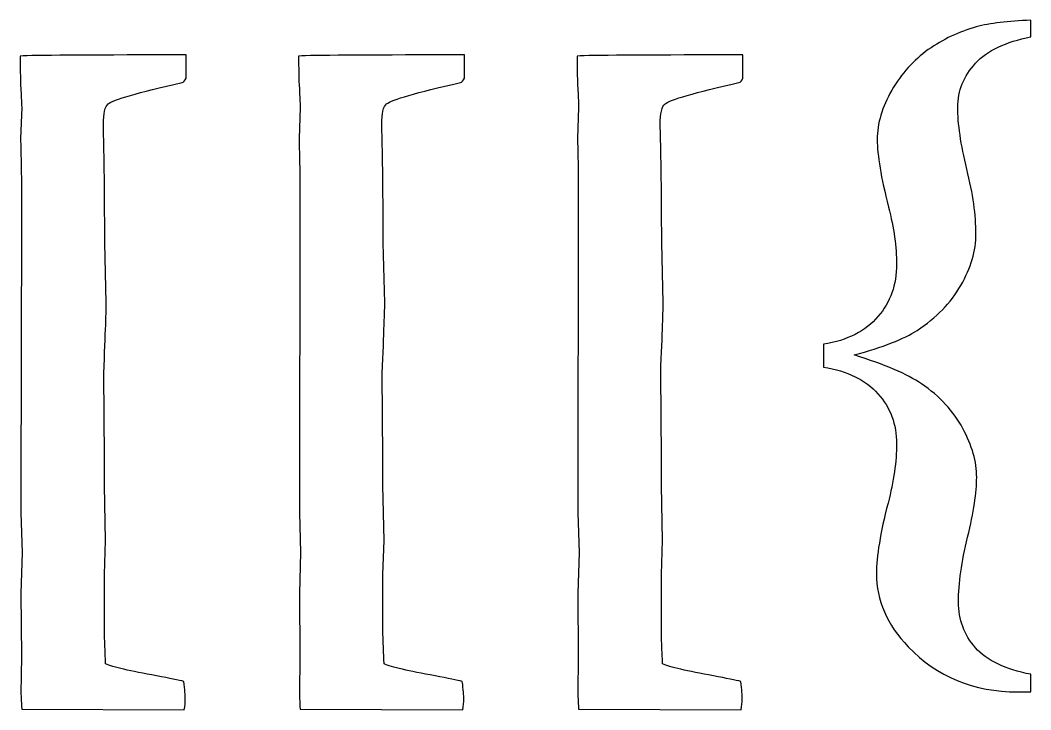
# Model space of a CAD drawing. Extents: x 33 to 458, y 68 to 471.
# Drawn here: x 32.9 to 143.8, y 67.9 to 143.5 of the extents above; entities that cross this region are included whole.
import ezdxf

# ---------------------------------------------------------------- set-up
doc = ezdxf.new("R2010")
doc.units = 0
doc.header["$MEASUREMENT"] = 0
doc.layers.add('LAYER_1', color=7, linetype='CONTINUOUS')

# ---------------------------------------------------------------- blocks, each defined once
blk = doc.blocks.new('BLOCK_18')
at = {"layer": 'LAYER_1', "color": 7}
for points, knots in [([(143.75, 143.48), (143.75, 143.48), (143.75, 141.64), (143.75, 141.64), (141.01, 141.12), (138.99, 140.16), (137.69, 138.76), (136.39, 137.35), (135.74, 135.75), (135.74, 133.95), (135.74, 132.13), (136.07, 129.86), (136.74, 127.15), (137.41, 124.44), (137.74, 122.07), (137.74, 120.06), (137.74, 118.2), (137.19, 116.32), (136.08, 114.4), (134.97, 112.48), (133.38, 110.83), (131.3, 109.47), (129.85, 108.52), (127.54, 107.62), (124.37, 106.77), (127.76, 105.71), (130.22, 104.66), (131.75, 103.62), (133.78, 102.23), (135.3, 100.59), (136.31, 98.71), (137.32, 96.83), (137.82, 95.04), (137.82, 93.35), (137.82, 91.71), (137.49, 89.53), (136.82, 86.8), (136.15, 84.08), (135.82, 81.7), (135.82, 79.68), (135.82, 77.75), (136.44, 76.08), (137.68, 74.67), (138.92, 73.27), (140.95, 72.29), (143.75, 71.75), (143.75, 71.75), (143.75, 69.82), (143.75, 69.82), (143.75, 69.82), (142.32, 69.82), (142.32, 69.82), (137.48, 69.82), (133.48, 71.47), (130.31, 74.77), (127.98, 77.2), (126.82, 79.87), (126.82, 82.79), (126.82, 84.67), (127.25, 87.25), (128.09, 90.52), (128.72, 92.94), (129.03, 95.11), (129.03, 97.02), (129.03, 99.17), (128.35, 101.01), (126.99, 102.52), (125.62, 104.03), (123.63, 105.01), (121.02, 105.44), (121.02, 105.44), (121.02, 107.94), (121.02, 107.94), (123.63, 108.37), (125.62, 109.38), (126.99, 110.97), (128.35, 112.55), (129.03, 114.47), (129.03, 116.73), (129.03, 118.59), (128.74, 120.67), (128.15, 122.99), (127.32, 126.23), (126.91, 128.7), (126.91, 130.39), (126.91, 132.16), (127.44, 133.96), (128.5, 135.79), (129.56, 137.62), (130.9, 139.1), (132.51, 140.25), (134.12, 141.39), (135.88, 142.22), (137.78, 142.74), (139.26, 143.15), (141.25, 143.4), (143.75, 143.48)], [0, 0, 0, 0, 1, 1, 1, 2, 2, 2, 3, 3, 3, 4, 4, 4, 5, 5, 5, 6, 6, 6, 7, 7, 7, 8, 8, 8, 9, 9, 9, 10, 10, 10, 11, 11, 11, 12, 12, 12, 13, 13, 13, 14, 14, 14, 15, 15, 15, 16, 16, 16, 17, 17, 17, 18, 18, 18, 19, 19, 19, 20, 20, 20, 21, 21, 21, 22, 22, 22, 23, 23, 23, 24, 24, 24, 25, 25, 25, 26, 26, 26, 27, 27, 27, 28, 28, 28, 29, 29, 29, 30, 30, 30, 31, 31, 31, 32, 32, 32, 32]), ([(32.89, 139.55), (34.41, 139.63), (39.99, 139.67), (49.62, 139.67), (49.62, 139.67), (51.08, 139.67), (51.08, 139.67), (51.08, 139.67), (51.08, 137.13), (51.08, 137.13), (50.95, 136.84), (50.8, 136.67), (50.64, 136.65), (45.78, 135.53), (43.08, 134.75), (42.53, 134.31), (42.18, 134.01), (42.01, 133.26), (42.01, 132.06), (42.01, 132.06), (42.01, 131.69), (42.01, 131.69), (42.09, 129.7), (42.14, 125.5), (42.17, 119.08), (42.17, 119.08), (42.33, 112.49), (42.33, 112.49), (42.33, 111.83), (42.24, 109.25), (42.05, 104.75), (42.05, 104.75), (42.13, 95.5), (42.13, 95.5), (42.13, 95.5), (42.13, 92.47), (42.13, 92.47), (42.13, 92.47), (42.25, 86.41), (42.25, 86.41), (42.25, 86.41), (42.13, 82.68), (42.13, 82.68), (42.13, 82.68), (42.13, 77.56), (42.13, 77.56), (42.13, 77.56), (42.13, 76.33), (42.13, 76.33), (42.13, 76.06), (42.15, 75.43), (42.19, 74.45), (42.21, 74.1), (42.23, 73.58), (42.25, 72.89), (43.07, 72.54), (44.94, 72.1), (47.85, 71.58), (49.3, 71.31), (50.29, 71.11), (50.84, 70.97), (50.95, 70.05), (51, 69.41), (51, 69.03), (51, 68.68), (50.96, 68.29), (50.88, 67.86), (50.88, 67.86), (33.05, 67.94), (33.05, 67.94), (32.99, 68.87), (32.97, 69.43), (32.97, 69.62), (32.97, 69.62), (33.01, 73.71), (33.01, 73.71), (33.01, 73.71), (32.97, 80.62), (32.97, 80.62), (32.97, 80.62), (33.09, 85.12), (33.09, 85.12), (33.09, 85.12), (32.97, 89.45), (32.97, 89.45), (32.97, 89.45), (32.97, 91.54), (32.97, 91.54), (32.97, 91.54), (33.01, 121.88), (33.01, 121.88), (33.01, 121.88), (33.01, 125.89), (33.01, 125.89), (33.01, 126.98), (32.99, 127.88), (32.97, 128.59), (32.94, 129.74), (32.93, 130.38), (32.93, 130.51), (32.93, 130.51), (33.05, 133.91), (33.05, 133.91), (33.05, 134.04), (33.01, 134.89), (32.93, 136.44), (32.9, 137.15), (32.89, 138.19), (32.89, 139.55)], [0, 0, 0, 0, 1, 1, 1, 2, 2, 2, 3, 3, 3, 4, 4, 4, 5, 5, 5, 6, 6, 6, 7, 7, 7, 8, 8, 8, 9, 9, 9, 10, 10, 10, 11, 11, 11, 12, 12, 12, 13, 13, 13, 14, 14, 14, 15, 15, 15, 16, 16, 16, 17, 17, 17, 18, 18, 18, 19, 19, 19, 20, 20, 20, 21, 21, 21, 22, 22, 22, 23, 23, 23, 24, 24, 24, 25, 25, 25, 26, 26, 26, 27, 27, 27, 28, 28, 28, 29, 29, 29, 30, 30, 30, 31, 31, 31, 32, 32, 32, 33, 33, 33, 34, 34, 34, 35, 35, 35, 36, 36, 36, 36]), ([(63.43, 139.55), (64.96, 139.63), (70.53, 139.67), (80.16, 139.67), (80.16, 139.67), (81.63, 139.67), (81.63, 139.67), (81.63, 139.67), (81.63, 137.13), (81.63, 137.13), (81.5, 136.84), (81.35, 136.67), (81.19, 136.65), (76.33, 135.53), (73.63, 134.75), (73.08, 134.31), (72.73, 134.01), (72.55, 133.26), (72.55, 132.06), (72.55, 132.06), (72.55, 131.69), (72.55, 131.69), (72.64, 129.7), (72.69, 125.5), (72.72, 119.08), (72.72, 119.08), (72.88, 112.49), (72.88, 112.49), (72.88, 111.83), (72.79, 109.25), (72.6, 104.75), (72.6, 104.75), (72.68, 95.5), (72.68, 95.5), (72.68, 95.5), (72.68, 92.47), (72.68, 92.47), (72.68, 92.47), (72.8, 86.41), (72.8, 86.41), (72.8, 86.41), (72.68, 82.68), (72.68, 82.68), (72.68, 82.68), (72.68, 77.56), (72.68, 77.56), (72.68, 77.56), (72.68, 76.33), (72.68, 76.33), (72.68, 76.06), (72.7, 75.43), (72.74, 74.45), (72.76, 74.1), (72.78, 73.58), (72.8, 72.89), (73.62, 72.54), (75.49, 72.1), (78.4, 71.58), (79.85, 71.31), (80.84, 71.11), (81.39, 70.97), (81.5, 70.05), (81.55, 69.41), (81.55, 69.03), (81.55, 68.68), (81.51, 68.29), (81.43, 67.86), (81.43, 67.86), (63.6, 67.94), (63.6, 67.94), (63.54, 68.87), (63.52, 69.43), (63.52, 69.62), (63.52, 69.62), (63.56, 73.71), (63.56, 73.71), (63.56, 73.71), (63.52, 80.62), (63.52, 80.62), (63.52, 80.62), (63.64, 85.12), (63.64, 85.12), (63.64, 85.12), (63.52, 89.45), (63.52, 89.45), (63.52, 89.45), (63.52, 91.54), (63.52, 91.54), (63.52, 91.54), (63.56, 121.88), (63.56, 121.88), (63.56, 121.88), (63.56, 125.89), (63.56, 125.89), (63.56, 126.98), (63.54, 127.88), (63.52, 128.59), (63.49, 129.74), (63.48, 130.38), (63.48, 130.51), (63.48, 130.51), (63.6, 133.91), (63.6, 133.91), (63.6, 134.04), (63.56, 134.89), (63.48, 136.44), (63.45, 137.15), (63.43, 138.19), (63.43, 139.55)], [0, 0, 0, 0, 1, 1, 1, 2, 2, 2, 3, 3, 3, 4, 4, 4, 5, 5, 5, 6, 6, 6, 7, 7, 7, 8, 8, 8, 9, 9, 9, 10, 10, 10, 11, 11, 11, 12, 12, 12, 13, 13, 13, 14, 14, 14, 15, 15, 15, 16, 16, 16, 17, 17, 17, 18, 18, 18, 19, 19, 19, 20, 20, 20, 21, 21, 21, 22, 22, 22, 23, 23, 23, 24, 24, 24, 25, 25, 25, 26, 26, 26, 27, 27, 27, 28, 28, 28, 29, 29, 29, 30, 30, 30, 31, 31, 31, 32, 32, 32, 33, 33, 33, 34, 34, 34, 35, 35, 35, 36, 36, 36, 36]), ([(93.98, 139.55), (95.51, 139.63), (101.08, 139.67), (110.71, 139.67), (110.71, 139.67), (112.18, 139.67), (112.18, 139.67), (112.18, 139.67), (112.18, 137.13), (112.18, 137.13), (112.05, 136.84), (111.9, 136.67), (111.74, 136.65), (106.88, 135.53), (104.18, 134.75), (103.63, 134.31), (103.28, 134.01), (103.1, 133.26), (103.1, 132.06), (103.1, 132.06), (103.1, 131.69), (103.1, 131.69), (103.19, 129.7), (103.24, 125.5), (103.27, 119.08), (103.27, 119.08), (103.43, 112.49), (103.43, 112.49), (103.43, 111.83), (103.34, 109.25), (103.15, 104.75), (103.15, 104.75), (103.23, 95.5), (103.23, 95.5), (103.23, 95.5), (103.23, 92.47), (103.23, 92.47), (103.23, 92.47), (103.35, 86.41), (103.35, 86.41), (103.35, 86.41), (103.23, 82.68), (103.23, 82.68), (103.23, 82.68), (103.23, 77.56), (103.23, 77.56), (103.23, 77.56), (103.23, 76.33), (103.23, 76.33), (103.23, 76.06), (103.25, 75.43), (103.29, 74.45), (103.31, 74.1), (103.33, 73.58), (103.35, 72.89), (104.17, 72.54), (106.03, 72.1), (108.95, 71.58), (110.4, 71.31), (111.39, 71.11), (111.94, 70.97), (112.05, 70.05), (112.1, 69.41), (112.1, 69.03), (112.1, 68.68), (112.06, 68.29), (111.98, 67.86), (111.98, 67.86), (94.15, 67.94), (94.15, 67.94), (94.09, 68.87), (94.07, 69.43), (94.07, 69.62), (94.07, 69.62), (94.11, 73.71), (94.11, 73.71), (94.11, 73.71), (94.07, 80.62), (94.07, 80.62), (94.07, 80.62), (94.19, 85.12), (94.19, 85.12), (94.19, 85.12), (94.07, 89.45), (94.07, 89.45), (94.07, 89.45), (94.07, 91.54), (94.07, 91.54), (94.07, 91.54), (94.11, 121.88), (94.11, 121.88), (94.11, 121.88), (94.11, 125.89), (94.11, 125.89), (94.11, 126.98), (94.09, 127.88), (94.07, 128.59), (94.04, 129.74), (94.03, 130.38), (94.03, 130.51), (94.03, 130.51), (94.15, 133.91), (94.15, 133.91), (94.15, 134.04), (94.11, 134.89), (94.03, 136.44), (94, 137.15), (93.98, 138.19), (93.98, 139.55)], [0, 0, 0, 0, 1, 1, 1, 2, 2, 2, 3, 3, 3, 4, 4, 4, 5, 5, 5, 6, 6, 6, 7, 7, 7, 8, 8, 8, 9, 9, 9, 10, 10, 10, 11, 11, 11, 12, 12, 12, 13, 13, 13, 14, 14, 14, 15, 15, 15, 16, 16, 16, 17, 17, 17, 18, 18, 18, 19, 19, 19, 20, 20, 20, 21, 21, 21, 22, 22, 22, 23, 23, 23, 24, 24, 24, 25, 25, 25, 26, 26, 26, 27, 27, 27, 28, 28, 28, 29, 29, 29, 30, 30, 30, 31, 31, 31, 32, 32, 32, 33, 33, 33, 34, 34, 34, 35, 35, 35, 36, 36, 36, 36])]:
    blk.add_open_spline(points, degree=3, knots=knots, dxfattribs=at)

msp = doc.modelspace()

# ---------------------------------------------------------------- block references
at = {"layer": 'LAYER_1'}
msp.add_blockref('BLOCK_18', (0, 0), dxfattribs=at)

doc.saveas('drawing.dxf')
